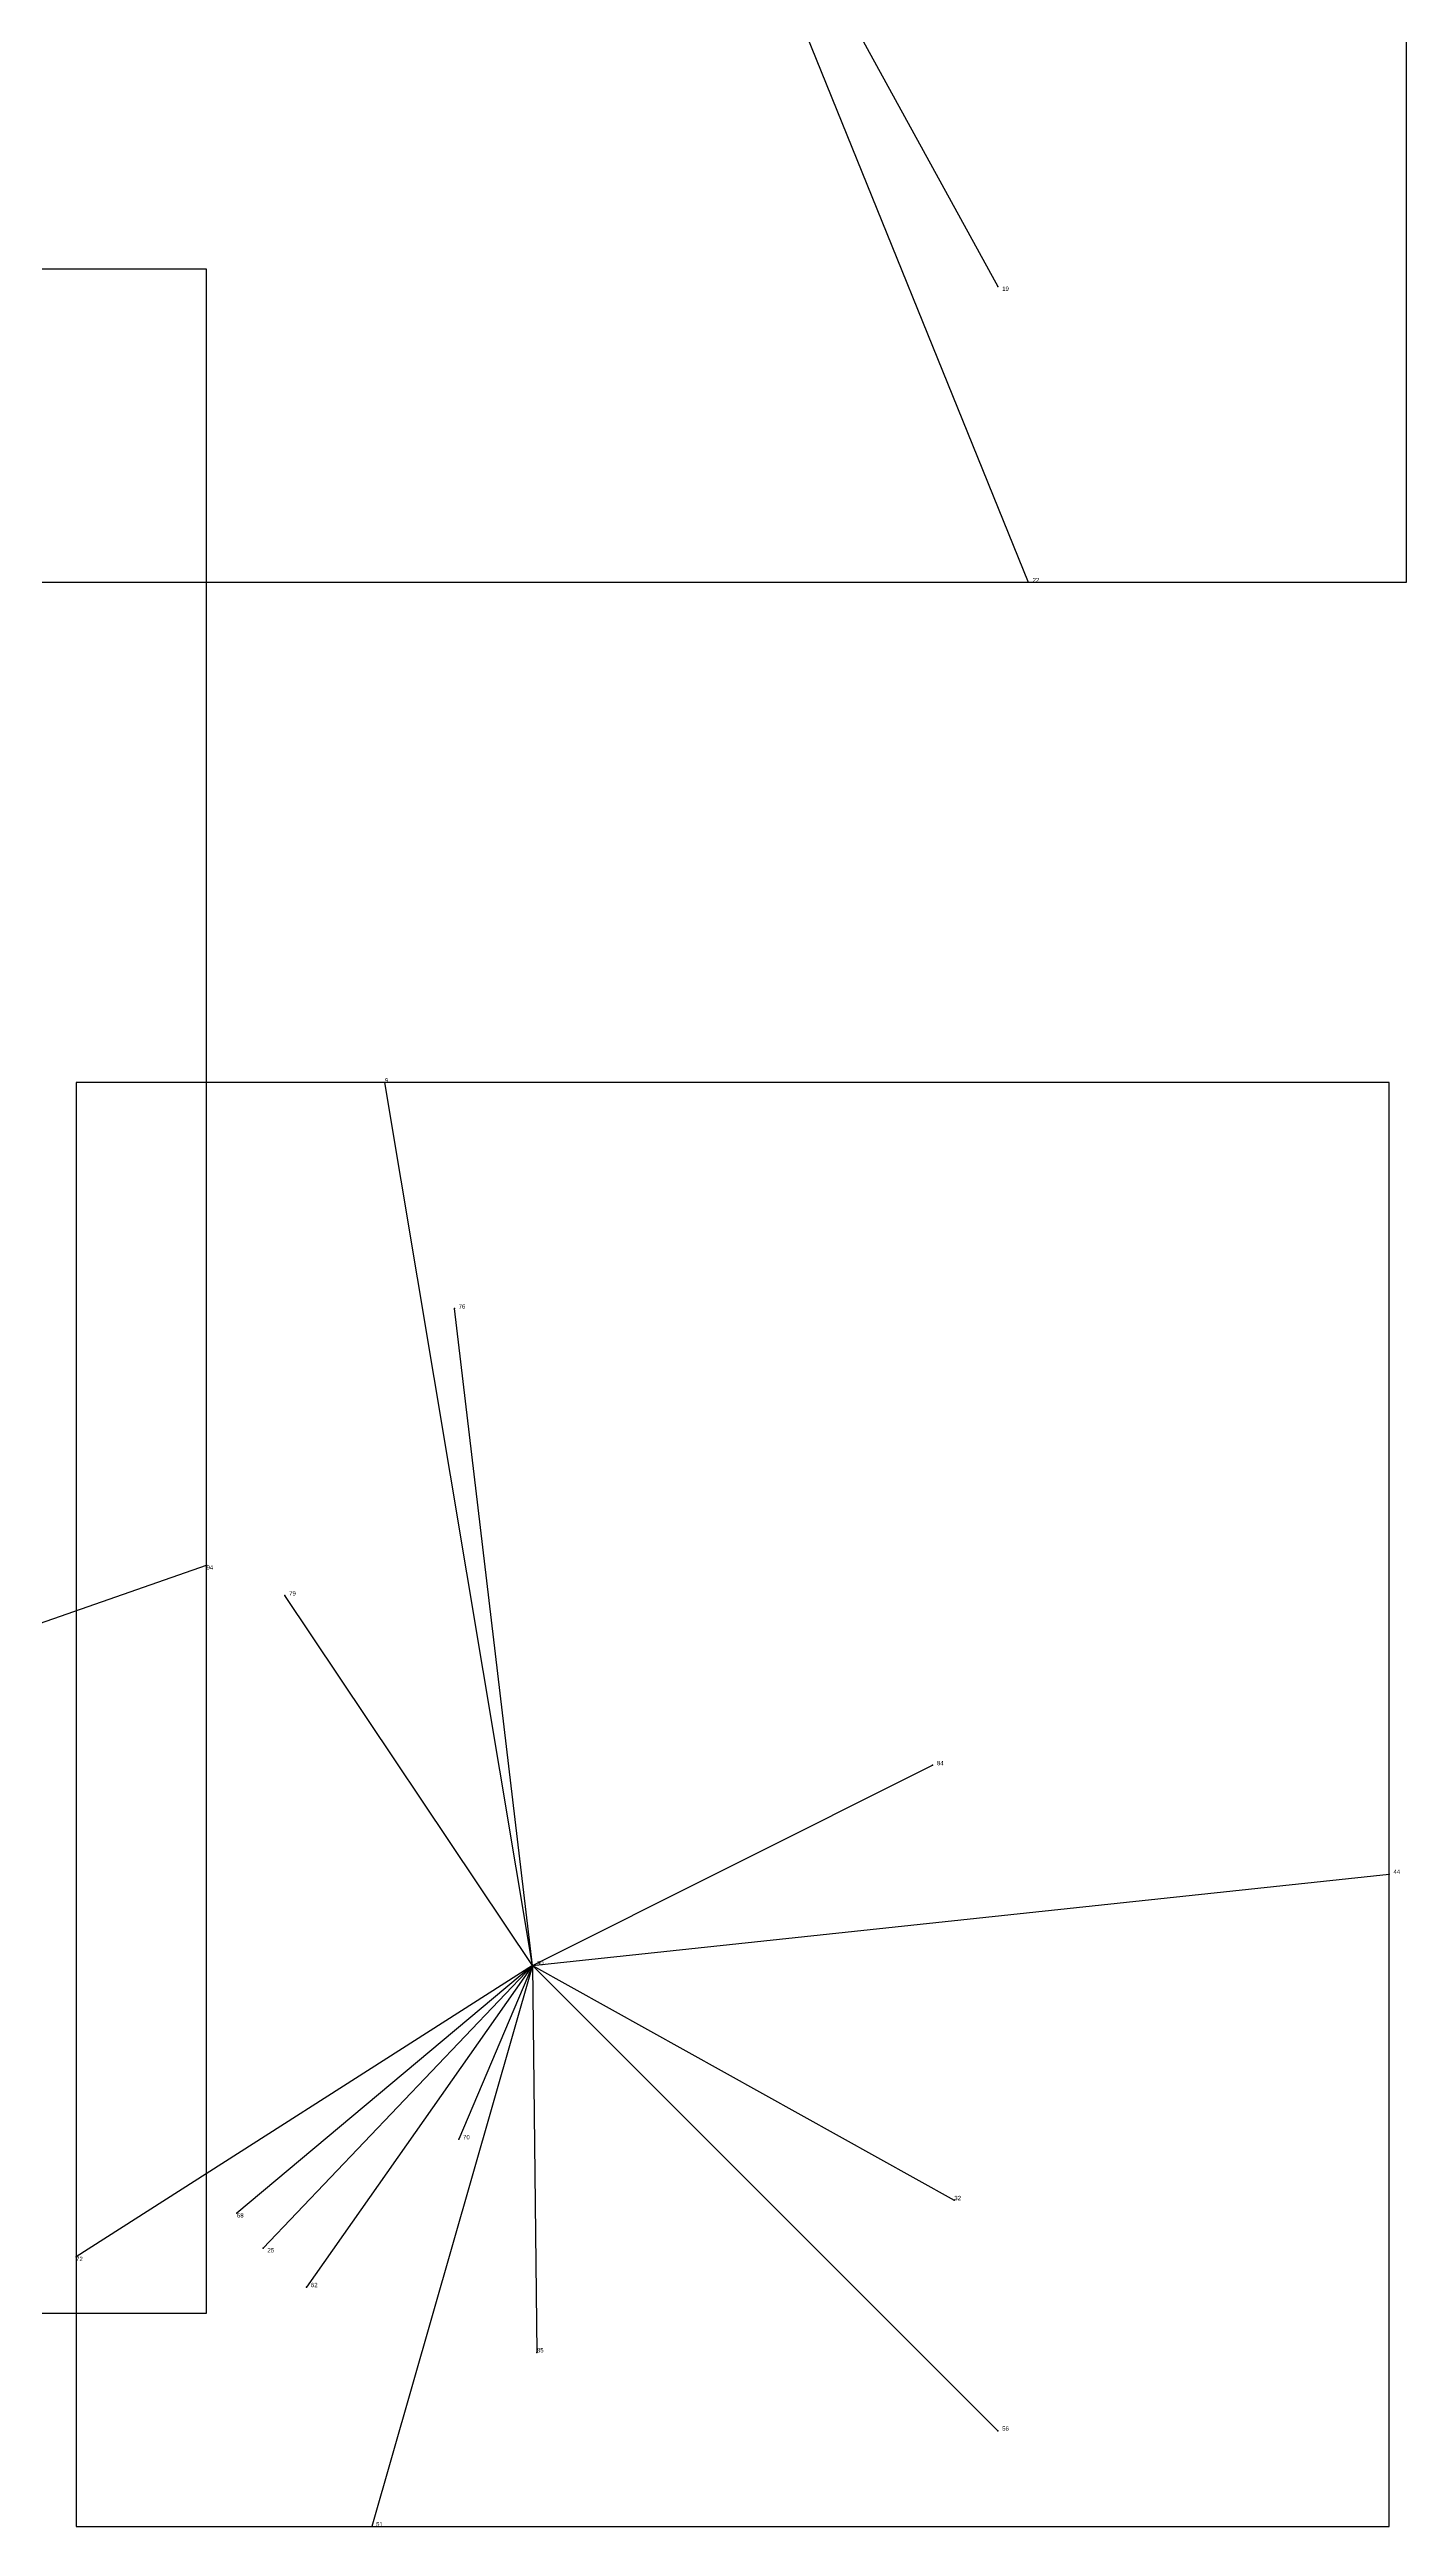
# Model space of a CAD drawing. Extents: x 0.01 to 1.001, y 0.007 to 0.988.
# Drawn here: x 0.687 to 0.999, y 0.037 to 0.606 of the extents above; entities that cross this region are included whole.
import ezdxf

# ---------------------------------------------------------------- set-up
doc = ezdxf.new("R2010")
doc.units = 0
for name, color, linetype in [('Clients', 3, 'CONTINUOUS'), ('Facilities', 3, 'CONTINUOUS'), ('Facilities_lines', 3, 'CONTINUOUS'), ('Min_max_boxes', 1, 'CONTINUOUS'), ('Normals', 1, 'CONTINUOUS'), ('Source_points', 5, 'CONTINUOUS'), ('Text', 3, 'CONTINUOUS')]:
    doc.layers.add(name, color=color, linetype=linetype)

msp = doc.modelspace()

# ---------------------------------------------------------------- linework, layer by layer
at = {"layer": 'Clients', "color": 5}
for p in [(0.905, 0.552), (0.912, 0.484), (0.764, 0.369), (0.78, 0.317), (0.723, 0.258), (0.741, 0.251), (0.89, 0.212), (0.995, 0.187), (0.781, 0.126), (0.73, 0.109), (0.895, 0.112), (0.693, 0.099), (0.736, 0.101), (0.746, 0.092), (0.799, 0.077), (0.905, 0.059), (0.761, 0.037)]:
    msp.add_point(p, dxfattribs=at)
at = {"layer": 'Facilities', "color": 3}
msp.add_point((0.798, 0.166), dxfattribs=at)
at = {"layer": 'Facilities_lines', "color": 3}
for p, q in [((0.826, 0.696), (0.905, 0.552)), ((0.826, 0.696), (0.912, 0.484)), ((0.798, 0.166), (0.764, 0.369)), ((0.798, 0.166), (0.78, 0.317)), ((0.608, 0.218), (0.723, 0.258)), ((0.798, 0.166), (0.741, 0.251)), ((0.798, 0.166), (0.89, 0.212)), ((0.798, 0.166), (0.995, 0.187)), ((0.798, 0.166), (0.693, 0.099)), ((0.798, 0.166), (0.73, 0.109)), ((0.798, 0.166), (0.736, 0.101)), ((0.798, 0.166), (0.746, 0.092)), ((0.798, 0.166), (0.761, 0.037)), ((0.798, 0.166), (0.781, 0.126)), ((0.798, 0.166), (0.895, 0.112)), ((0.798, 0.166), (0.905, 0.059)), ((0.798, 0.166), (0.799, 0.077))]:
    msp.add_line(p, q, dxfattribs=at)
at = {"layer": 'Min_max_boxes', "color": 1}
for p, q in [((0.999, 0.484), (0.999, 0.988)), ((0.999, 0.484), (0.999, 0.988)), ((0.723, 0.556), (0.397, 0.556)), ((0.723, 0.556), (0.397, 0.556)), ((0.723, 0.086), (0.723, 0.556)), ((0.723, 0.086), (0.723, 0.556)), ((0.723, 0.556), (0.723, 0.556)), ((0.442, 0.484), (0.999, 0.484)), ((0.442, 0.484), (0.999, 0.484)), ((0.999, 0.484), (0.999, 0.484)), ((0.995, 0.369), (0.693, 0.369)), ((0.693, 0.369), (0.693, 0.037)), ((0.995, 0.369), (0.693, 0.369)), ((0.693, 0.369), (0.693, 0.037)), ((0.693, 0.369), (0.693, 0.369)), ((0.995, 0.037), (0.995, 0.369)), ((0.995, 0.037), (0.995, 0.369)), ((0.995, 0.369), (0.995, 0.369)), ((0.397, 0.086), (0.723, 0.086)), ((0.397, 0.086), (0.723, 0.086)), ((0.723, 0.086), (0.723, 0.086)), ((0.693, 0.037), (0.995, 0.037)), ((0.693, 0.037), (0.995, 0.037)), ((0.693, 0.037), (0.693, 0.037)), ((0.995, 0.037), (0.995, 0.037))]:
    msp.add_line(p, q, dxfattribs=at)
at = {"layer": 'Normals', "color": 1}
for p, q in [((0.905, 0.552), (0.905, 0.552, 0.1)), ((0.912, 0.484), (0.912, 0.484, 0.1)), ((0.764, 0.369), (0.764, 0.369, 0.1)), ((0.78, 0.317), (0.78, 0.317, 0.1)), ((0.723, 0.258), (0.723, 0.258, 0.1)), ((0.741, 0.251), (0.741, 0.251, 0.1)), ((0.89, 0.212), (0.89, 0.212, 0.1)), ((0.995, 0.187), (0.995, 0.187, 0.1)), ((0.798, 0.166), (0.798, 0.166, 0.1)), ((0.781, 0.126), (0.781, 0.126, 0.1)), ((0.73, 0.109), (0.73, 0.109, 0.1)), ((0.895, 0.112), (0.895, 0.112, 0.1)), ((0.693, 0.099), (0.693, 0.099, 0.1)), ((0.736, 0.101), (0.736, 0.101, 0.1)), ((0.746, 0.092), (0.746, 0.092, 0.1)), ((0.799, 0.077), (0.799, 0.077, 0.1)), ((0.905, 0.059), (0.905, 0.059, 0.1)), ((0.761, 0.037), (0.761, 0.037, 0.1))]:
    msp.add_line(p, q, dxfattribs=at)
at = {"layer": 'Source_points', "color": 5}
for p in [(0.905, 0.552), (0.912, 0.484), (0.764, 0.369), (0.78, 0.317), (0.723, 0.258), (0.741, 0.251), (0.89, 0.212), (0.995, 0.187), (0.798, 0.166), (0.781, 0.126), (0.73, 0.109), (0.895, 0.112), (0.693, 0.099), (0.736, 0.101), (0.746, 0.092), (0.799, 0.077), (0.905, 0.059), (0.761, 0.037)]:
    msp.add_point(p, dxfattribs=at)

# ---------------------------------------------------------------- texts
at = {"layer": 'Text', "color": 3}
for s, p in [('19', (0.906, 0.551)), ('22', (0.913, 0.484)), ('9', (0.764, 0.369)), ('76', (0.781, 0.317)), ('94', (0.723, 0.257)), ('79', (0.742, 0.251)), ('84', (0.891, 0.212)), ('44', (0.996, 0.187)), ('90', (0.799, 0.166)), ('70', (0.782, 0.126)), ('68', (0.73, 0.108)), ('32', (0.895, 0.112)), ('72', (0.693, 0.098)), ('25', (0.737, 0.1)), ('62', (0.747, 0.092)), ('85', (0.799, 0.077)), ('56', (0.906, 0.059)), ('51', (0.762, 0.037))]:
    msp.add_text(s, height=0.001, dxfattribs=at).set_placement(p)

doc.saveas('drawing.dxf')
